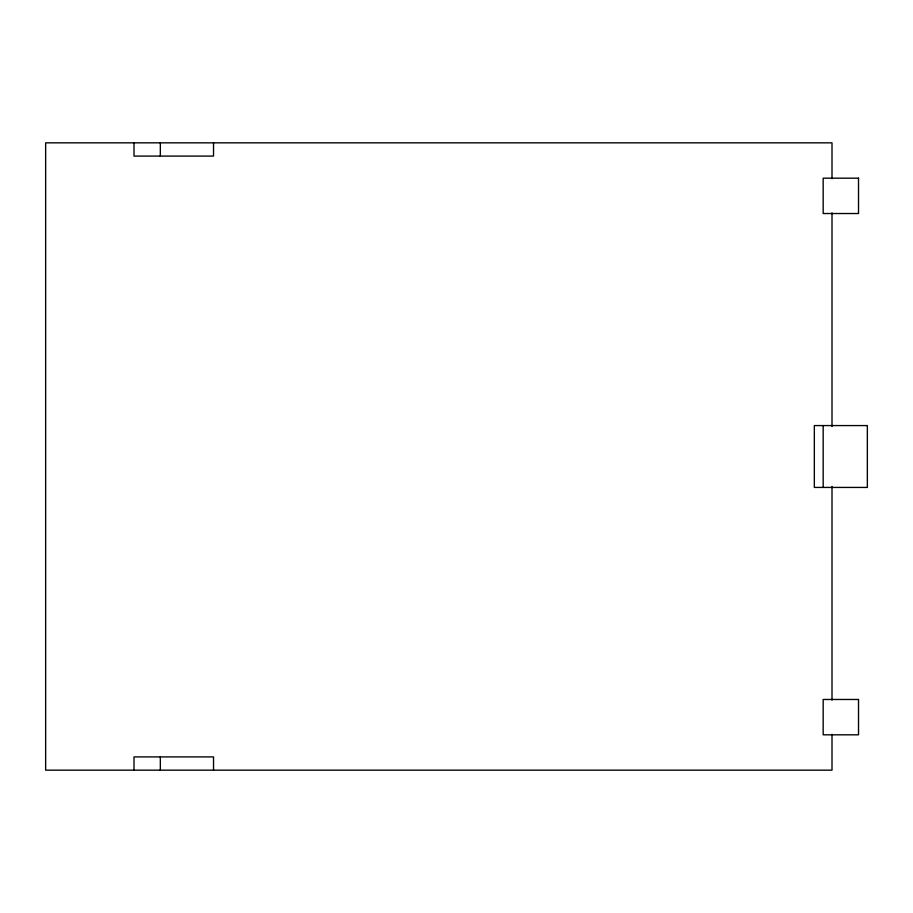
<?xml version="1.0" encoding="UTF-8"?>
<svg xmlns="http://www.w3.org/2000/svg" width="913" height="913" viewBox="0 0 913 913"><rect width="100%" height="100%" fill="white"/><g stroke="black" fill="none" stroke-linecap="round" stroke-linejoin="round"><path stroke-width="1.37" d="M832.005 178.743L832.005 142.839L45.65 142.839L45.65 770.161L832.005 770.161L832.005 734.257M832.005 212.923L832.005 426.588M832.005 486.412L832.005 700.077M823.172 425.572L823.172 487.428M213.528 142.839L213.528 156.089L134.006 156.089L134.006 142.839M213.528 770.161L213.528 756.911L134.006 756.911L134.006 770.161M160.334 142.839L160.334 156.089M160.334 756.911L160.334 770.161M858.517 178.183L823.172 178.183L823.172 213.528L858.517 213.528L858.517 178.183M867.35 425.572L814.339 425.572L814.339 487.428L867.35 487.428L867.35 425.572M858.517 699.472L823.172 699.472L823.172 734.817L858.517 734.817L858.517 699.472"/></g></svg>
